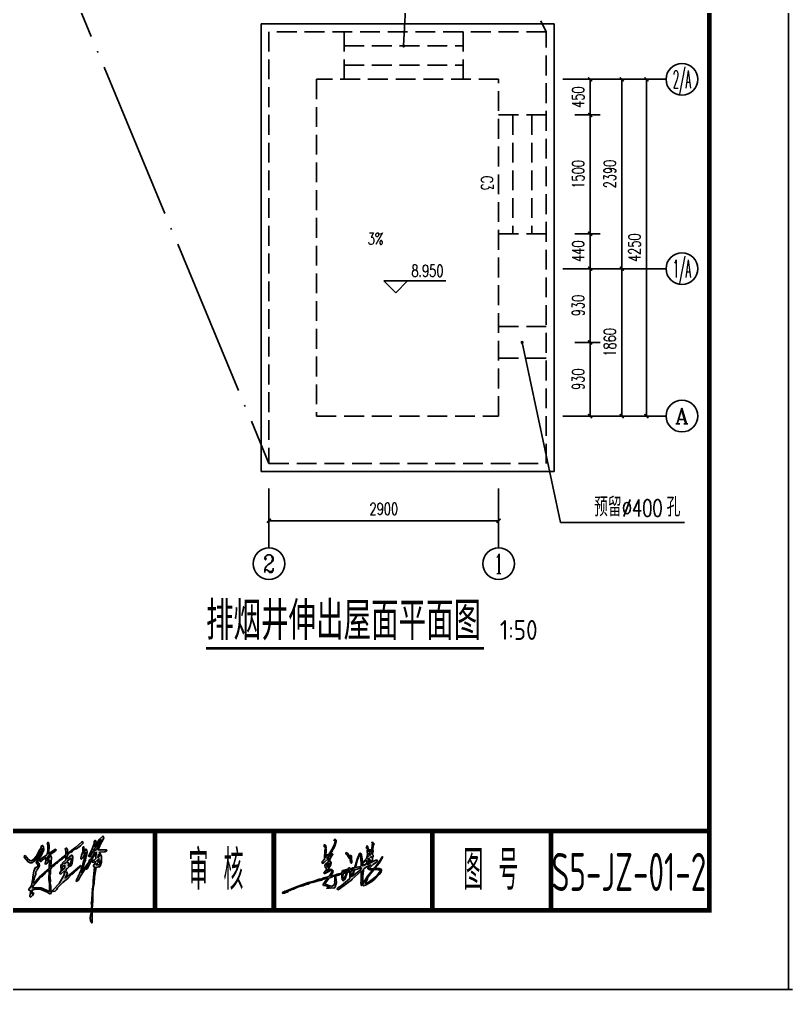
# Model space of a CAD drawing. Extents: x 45837 to 287007, y -98586 to 328021.
# Drawn here: x 151556 to 161319, y -39186 to -26942 of the extents above; entities that cross this region are included whole.
import ezdxf
from ezdxf.enums import TextEntityAlignment as Align

# ---------------------------------------------------------------- set-up
doc = ezdxf.new("R2010")
doc.units = 0
doc.header["$LTSCALE"] = 1000
doc.header["$MEASUREMENT"] = 0
doc.linetypes.add('DASH', pattern=[0.35, 0.25, -0.1])
doc.linetypes.add('DOTE', pattern=[2.42, 2, -0.2, 0.02, -0.2])
for name, color, linetype in [('AXIS', 3, 'Continuous'), ('AXIS_TEXT', 7, 'Continuous'), ('DIM_ELEV', 3, 'Continuous'), ('DIM_LEAD', 3, 'Continuous'), ('DIM_SYMB', 3, 'Continuous'), ('FHDI签名', 4, 'Continuous'), ('HIDE_B', 7, 'Continuous'), ('PUB_TEXT', 7, 'Continuous'), ('WALL', 9, 'Continuous'), ('WINDOW', 4, 'Continuous'), ('WINDOW_TEXT', 7, 'Continuous'), ('图框', 7, 'Continuous'), ('ＦＨＤＩ', 4, 'Continuous')]:
    doc.layers.add(name, color=color, linetype=linetype)
doc.styles.add('_TCH_AXIS', font='COMPLEX', dxfattribs={"bigfont": 'GBCBIG'})
doc.styles.add('_TCH_DIM', font='SIMPLEX', dxfattribs={"bigfont": 'GBCBIG'})
doc.styles.add('_TCH_WINDOW', font='SIMPLEX', dxfattribs={"bigfont": 'GBCBIG'})
doc.styles.add('COMPLEX', font='COMPLEX')
doc.styles.add('DIM_FONT', font='SIMPLEX', dxfattribs={"width": 0.7, "bigfont": 'GBCBIG'})
doc.styles.get("Standard").update_dxf_attribs({"font": 'gbenor.shx', "bigfont": 'gbcbig.shx'})
doc.dimstyles.new('DIMN50', dxfattribs={"dimscale": 0.5, "dimtxt": 300, "dimasz": 100, "dimexe": 250, "dimexo": 300, "dimgap": 150, "dimtad": 1, "dimdec": 0, "dimzin": 0, "dimdsep": 46, "dimtxsty": 'DIM_FONT', "dimblk": 'ARCHTICK', "dimcen": 0.09, "dimclrt": 7, "dimazin": 2, "dimtfac": 1, "dimtdec": 0, "dimtix": 1, "dimtmove": 2, "dimatfit": 3, "dimldrblk": 'ARCHTICK', "dimfxl": 0, "dimtolj": 1, "dimtzin": 0, "dimarcsym": 0})

# ---------------------------------------------------------------- blocks, each defined once
blk = doc.blocks.new('jld')
at = {"linetype": 'Continuous'}
h = blk.add_hatch(color=4, dxfattribs=at)
h.paths.add_polyline_path([(424, 218), (427, 222), (431, 224), (440, 225), (442, 227), (467, 233), (475, 237), (481, 237), (485, 240), (489, 240), (494, 243), (503, 245), (505, 240), (504, 220), (506, 206), (514, 198), (517, 199), (524, 206), (532, 221), (533, 228), (543, 257), (550, 259), (552, 261), (559, 262), (561, 256), (561, 240), (559, 228), (560, 214), (499, 163), (476, 149), (470, 142), (471, 138), (475, 135), (486, 139), (538, 178), (540, 178), (561, 196), (569, 200), (577, 210), (639, 264), (640, 198), (638, 187), (639, 167), (642, 164), (644, 164), (649, 170), (652, 207), (652, 234), (654, 243), (656, 272), (659, 281), (664, 286), (666, 286), (677, 295), (689, 301), (692, 304), (707, 309), (689, 291), (687, 288), (687, 282), (695, 276), (710, 273), (715, 274), (718, 273), (718, 271), (714, 268), (710, 261), (685, 231), (653, 180), (652, 167), (655, 162), (657, 162), (659, 167), (662, 164), (671, 167), (707, 188), (735, 210), (767, 242), (779, 258), (783, 267), (783, 274), (779, 279), (766, 284), (740, 284), (739, 288), (765, 322), (789, 360), (789, 367), (764, 329), (735, 292), (724, 282), (701, 283), (697, 287), (711, 301), (717, 304), (723, 311), (747, 329), (754, 338), (753, 342), (742, 342), (712, 329), (695, 318), (692, 318), (688, 315), (681, 315), (689, 325), (705, 341), (712, 336), (718, 341), (718, 359), (724, 371), (724, 377), (720, 381), (722, 399), (725, 406), (721, 416), (724, 443), (731, 456), (725, 461), (719, 469), (715, 467), (715, 464), (718, 461), (720, 454), (717, 449), (714, 418), (703, 415), (694, 407), (696, 418), (695, 419), (693, 417), (690, 405), (686, 438), (684, 441), (679, 442), (676, 433), (678, 433), (683, 419), (683, 414), (681, 410), (683, 378), (680, 361), (677, 353), (658, 336), (657, 333), (651, 328), (651, 326), (654, 323), (657, 323), (670, 337), (673, 339), (676, 338), (679, 323), (667, 309), (661, 307), (658, 310), (653, 304), (649, 303), (647, 319), (647, 351), (642, 380), (639, 387), (634, 392), (631, 392), (628, 389), (611, 349), (601, 310), (598, 304), (598, 300), (593, 291), (580, 289), (576, 286), (563, 284), (558, 289), (554, 289), (545, 280), (509, 269), (506, 265), (505, 255), (501, 252), (472, 244), (463, 240), (426, 231), (433, 241), (443, 262), (442, 271), (435, 277), (423, 277), (398, 265), (405, 274), (410, 276), (414, 280), (414, 286), (428, 310), (430, 323), (426, 330), (419, 332), (420, 344), (429, 369), (442, 382), (442, 384), (438, 387), (432, 385), (419, 375), (415, 367), (400, 356), (421, 382), (439, 408), (442, 416), (450, 428), (450, 432), (456, 441), (464, 472), (464, 483), (458, 489), (456, 490), (448, 483), (449, 481), (454, 482), (457, 478), (457, 470), (450, 447), (435, 416), (420, 393), (405, 376), (405, 381), (401, 380), (390, 363), (391, 383), (394, 402), (394, 420), (391, 423), (388, 422), (385, 412), (385, 394), (382, 374), (383, 349), (366, 331), (364, 323), (369, 320), (380, 327), (411, 355), (414, 356), (408, 329), (396, 321), (385, 308), (384, 303), (387, 294), (399, 279), (379, 256), (378, 252), (380, 249), (385, 248), (417, 266), (425, 269), (433, 269), (435, 266), (434, 259), (418, 233), (412, 227), (382, 218), (378, 218), (363, 212), (345, 208), (308, 195), (269, 185), (198, 161), (110, 125), (104, 124), (98, 120), (89, 117), (87, 115), (87, 111), (89, 109), (102, 111), (115, 117), (124, 118), (131, 127), (143, 130), (148, 134), (164, 139), (192, 152), (231, 163), (247, 170), (267, 175), (278, 180), (307, 187), (311, 190), (314, 189), (319, 192), (323, 192), (335, 197), (340, 197), (345, 200), (351, 200), (356, 203), (361, 203), (372, 208), (378, 208), (382, 211), (403, 215), (382, 185), (372, 174), (372, 170), (376, 165), (394, 162), (418, 155), (418, 153), (411, 152), (404, 149), (402, 147), (403, 145), (413, 145), (421, 148), (424, 147), (433, 149), (449, 146), (456, 151), (459, 157), (460, 166), (465, 173), (467, 186), (462, 223), (459, 226), (455, 224), (455, 196), (453, 192), (454, 184), (452, 180), (452, 173), (447, 167), (434, 159), (421, 162), (386, 174), (385, 177), (410, 211), (416, 216)])
h.paths.add_polyline_path([(404, 293), (398, 300), (397, 306), (406, 318), (407, 318), (406, 299)], flags=16)
h.paths.add_polyline_path([(415, 302), (415, 319), (419, 322), (421, 322), (422, 313)], flags=16)
h.paths.add_polyline_path([(512, 234), (515, 249), (531, 253), (534, 255), (536, 254), (529, 233), (515, 209), (512, 217)], flags=16)
h.paths.add_polyline_path([(515, 258), (517, 263), (520, 263), (539, 271), (542, 271), (538, 264), (523, 259)], flags=16)
h.paths.add_polyline_path([(547, 268), (550, 274), (555, 275), (557, 274), (556, 270)], flags=16)
h.paths.add_polyline_path([(568, 227), (568, 264), (585, 271), (587, 270), (585, 261), (572, 231)], flags=16)
h.paths.add_polyline_path([(568, 274), (572, 275), (589, 281), (590, 283), (586, 283), (580, 280), (568, 278)], flags=17)
h.paths.add_polyline_path([(578, 229), (589, 257), (589, 261), (596, 275), (619, 281), (637, 288), (640, 288), (640, 280), (635, 274), (580, 229)], flags=16)
h.paths.add_polyline_path([(601, 292), (604, 308), (615, 347), (617, 349), (621, 362), (630, 381), (633, 379), (638, 366), (640, 302), (634, 299)], flags=16)
h.paths.add_polyline_path([(648, 243), (649, 244), (649, 241)], flags=16)
h.paths.add_polyline_path([(649, 248), (648, 269), (651, 275), (652, 275), (651, 255)], flags=16)
h.paths.add_polyline_path([(670, 179), (671, 184), (684, 210), (685, 218), (705, 246), (729, 275), (754, 276), (756, 275), (768, 275), (772, 274), (775, 271), (773, 264), (760, 246), (741, 226), (717, 206), (688, 186), (676, 180)], flags=16)
h.paths.add_polyline_path([(688, 334), (689, 350), (694, 356), (696, 356), (699, 348)], flags=16)
h.paths.add_polyline_path([(691, 369), (692, 370), (692, 368)], flags=16)
h.paths.add_polyline_path([(699, 376), (696, 386), (698, 398), (702, 405), (710, 409), (712, 409), (713, 410), (715, 408), (710, 388)], flags=16)
h.paths.add_polyline_path([(706, 363), (709, 366), (710, 367), (710, 364), (707, 361)], flags=16)
h.paths.add_polyline_path([(391, 444), (387, 449), (386, 450), (380, 449), (380, 437), (384, 437), (388, 429), (391, 427), (395, 432)], flags=17)
h.paths.add_polyline_path([(543, 391), (539, 394), (538, 395), (533, 393), (532, 386), (544, 374), (555, 356), (560, 351), (563, 351), (564, 354), (558, 365), (557, 370)], flags=17)
h.paths.add_polyline_path([(571, 371), (569, 374), (568, 375), (563, 375), (561, 373), (560, 367), (568, 349), (570, 348), (572, 351), (573, 360)], flags=17)
h.paths.add_polyline_path([(574, 340), (571, 344), (569, 340), (566, 346), (564, 347), (562, 345), (566, 327), (571, 321), (574, 324)], flags=17)
at = {"color": 4, "linetype": 'Continuous', "elevation": 15634200}
for points in [[(458, 489), (456, 490), (448, 483), (449, 481), (454, 482), (457, 478), (457, 470), (450, 447), (435, 416), (420, 393), (405, 376), (405, 381), (401, 380), (390, 363), (391, 383), (394, 402), (394, 420), (391, 423), (388, 422), (385, 412), (385, 394), (382, 374), (383, 349), (366, 331), (364, 323), (369, 320), (380, 327), (411, 355), (414, 356), (408, 329), (396, 321), (385, 308), (384, 303), (387, 294), (399, 279), (379, 256), (378, 252), (380, 249), (385, 248), (417, 266), (425, 269), (433, 269), (435, 266), (434, 259), (418, 233), (412, 227), (382, 218), (378, 218), (363, 212), (345, 208), (308, 195), (269, 185), (198, 161), (110, 125), (104, 124), (98, 120), (89, 117), (87, 115), (87, 111), (89, 109), (102, 111), (115, 117), (124, 118), (131, 127), (143, 130), (148, 134), (164, 139), (192, 152), (231, 163), (247, 170), (267, 175), (278, 180), (307, 187), (311, 190), (314, 189), (319, 192), (323, 192), (335, 197), (340, 197), (345, 200), (351, 200), (356, 203), (361, 203), (372, 208), (378, 208), (382, 211), (403, 215), (382, 185), (372, 174), (372, 170), (376, 165), (394, 162), (418, 155), (418, 153), (411, 152), (404, 149), (402, 147), (403, 145), (413, 145), (421, 148), (424, 147), (433, 149), (449, 146), (456, 151), (459, 157), (460, 166), (465, 173), (467, 186), (462, 223), (459, 226), (455, 224), (455, 196), (453, 192), (454, 184), (452, 180), (452, 173), (447, 167), (434, 159), (421, 162), (386, 174), (385, 177), (410, 211), (416, 216), (424, 218), (427, 222), (431, 224), (440, 225), (442, 227), (467, 233), (475, 237), (481, 237), (485, 240), (489, 240), (494, 243), (503, 245), (505, 240), (504, 220), (506, 206), (514, 198), (517, 199), (524, 206), (532, 221), (533, 228), (543, 257), (550, 259), (552, 261), (559, 262), (561, 256), (561, 240), (559, 228), (560, 214), (499, 163), (476, 149), (470, 142), (471, 138), (475, 135), (486, 139), (538, 178), (540, 178), (561, 196), (569, 200), (577, 210), (639, 264), (640, 198), (638, 187), (639, 167), (642, 164), (644, 164), (649, 170), (652, 207), (652, 234), (654, 243), (656, 272), (659, 281), (664, 286), (666, 286), (677, 295), (689, 301), (692, 304), (707, 309), (689, 291), (687, 288), (687, 282), (695, 276), (710, 273), (715, 274), (718, 273), (718, 271), (714, 268), (710, 261), (685, 231), (653, 180), (652, 167), (655, 162), (657, 162), (659, 167), (662, 164), (671, 167), (707, 188), (735, 210), (767, 242), (779, 258), (783, 267), (783, 274), (779, 279), (766, 284), (740, 284), (739, 288), (765, 322), (789, 360), (789, 367), (764, 329), (735, 292), (724, 282), (701, 283), (697, 287), (711, 301), (717, 304), (723, 311), (747, 329), (754, 338), (753, 342), (742, 342), (712, 329), (695, 318), (692, 318), (688, 315), (681, 315), (689, 325), (705, 341), (712, 336), (718, 341), (718, 359), (724, 371), (724, 377), (720, 381), (722, 399), (725, 406), (721, 416), (724, 443), (731, 456), (725, 461), (719, 469), (715, 467), (715, 464), (718, 461), (720, 454), (717, 449), (714, 418), (703, 415), (694, 407), (696, 418), (695, 419), (693, 417), (690, 405), (686, 438), (684, 441), (679, 442), (676, 433), (678, 433), (683, 419), (683, 414), (681, 410), (683, 378), (680, 361), (677, 353), (658, 336), (657, 333), (651, 328), (651, 326), (654, 323), (657, 323), (670, 337), (673, 339), (676, 338), (679, 323), (667, 309), (661, 307), (658, 310), (653, 304), (649, 303), (647, 319), (647, 351), (642, 380), (639, 387), (634, 392), (631, 392), (628, 389), (611, 349), (601, 310), (598, 304), (598, 300), (593, 291), (580, 289), (576, 286), (563, 284), (558, 289), (554, 289), (545, 280), (509, 269), (506, 265), (505, 255), (501, 252), (472, 244), (463, 240), (426, 231), (433, 241), (443, 262), (442, 271), (435, 277), (423, 277), (398, 265), (405, 274), (410, 276), (414, 280), (414, 286), (428, 310), (430, 323), (426, 330), (419, 332), (420, 344), (429, 369), (442, 382), (442, 384), (438, 387), (432, 385), (419, 375), (415, 367), (400, 356), (421, 382), (439, 408), (442, 416), (450, 428), (450, 432), (456, 441), (464, 472), (464, 483), (458, 489)], [(387, 449), (386, 450), (380, 449), (380, 437), (384, 437), (388, 429), (391, 427), (395, 432), (391, 444), (387, 449)], [(676, 428), (675, 429), (675, 427), (676, 428)], [(710, 409), (712, 409), (713, 410), (715, 408), (710, 388), (699, 376), (696, 386), (698, 398), (702, 405), (710, 409)], [(539, 394), (538, 395), (533, 393), (532, 386), (544, 374), (555, 356), (560, 351), (563, 351), (564, 354), (558, 365), (557, 370), (543, 391), (539, 394)], [(569, 374), (568, 375), (563, 375), (561, 373), (560, 367), (568, 349), (570, 348), (572, 351), (573, 360), (571, 371), (569, 374)], [(566, 346), (564, 347), (562, 345), (566, 327), (571, 321), (574, 324), (574, 340), (571, 344), (569, 340), (566, 346)], [(630, 381), (633, 379), (638, 366), (640, 302), (634, 299), (601, 292), (604, 308), (615, 347), (617, 349), (621, 362), (630, 381)], [(694, 356), (696, 356), (699, 348), (688, 334), (689, 350), (694, 356)], [(691, 369), (692, 370), (692, 368), (691, 369)], [(709, 366), (710, 367), (710, 364), (707, 361), (706, 363), (709, 366)], [(406, 318), (407, 318), (406, 299), (404, 293), (398, 300), (397, 306), (406, 318)], [(419, 322), (421, 322), (422, 313), (415, 302), (415, 319), (419, 322)], [(555, 275), (557, 274), (556, 270), (547, 268), (550, 274), (555, 275)], [(586, 283), (590, 283), (589, 281), (572, 275), (568, 274), (568, 278), (580, 280), (586, 283)], [(637, 288), (640, 288), (640, 280), (635, 274), (580, 229), (578, 229), (589, 257), (589, 261), (596, 275), (619, 281), (637, 288)], [(651, 275), (652, 275), (651, 255), (649, 248), (648, 269), (651, 275)], [(660, 313), (659, 314), (659, 312), (660, 313)], [(754, 276), (756, 275), (768, 275), (772, 274), (775, 271), (773, 264), (760, 246), (741, 226), (717, 206), (688, 186), (676, 180), (670, 179), (671, 184), (684, 210), (685, 218), (705, 246), (729, 275), (754, 276)], [(534, 255), (536, 254), (529, 233), (515, 209), (512, 217), (512, 234), (515, 249), (531, 253), (534, 255)], [(539, 271), (542, 271), (538, 264), (523, 259), (515, 258), (517, 263), (520, 263), (539, 271)], [(585, 271), (587, 270), (585, 261), (572, 231), (568, 227), (568, 264), (585, 271)], [(648, 243), (649, 244), (649, 241), (648, 243)], [(400, 146), (399, 147), (399, 144), (400, 146)]]:
    blk.add_lwpolyline(points, dxfattribs=at)
blk = doc.blocks.new('chf')
at = {"linetype": 'Continuous'}
h = blk.add_hatch(color=4, dxfattribs=at)
h.paths.add_polyline_path([(283, 254), (289, 260), (293, 268), (292, 278), (288, 281), (286, 285), (288, 291), (301, 310), (310, 331), (309, 343), (305, 349), (301, 347), (298, 338), (292, 329), (282, 309), (279, 307), (272, 296), (261, 288), (256, 289), (250, 293), (236, 309), (233, 308), (232, 303), (248, 284), (256, 280), (263, 280), (269, 284), (286, 306), (304, 336), (298, 317), (284, 296), (279, 281), (286, 272), (286, 267), (284, 264), (276, 261), (271, 247), (267, 225), (267, 216), (265, 212), (261, 191), (250, 174), (252, 171), (258, 170), (255, 150), (255, 147), (258, 145), (265, 152), (270, 160), (266, 162), (264, 158), (262, 159), (264, 173), (276, 176), (298, 175), (323, 165), (334, 158), (336, 158), (340, 163), (337, 173), (337, 188), (335, 198), (336, 210), (334, 231), (336, 238), (336, 255), (341, 263), (351, 270), (356, 276), (363, 279), (377, 292), (384, 296), (387, 300), (396, 304), (396, 292), (383, 280), (383, 273), (379, 273), (377, 270), (378, 248), (373, 241), (373, 237), (377, 236), (391, 248), (390, 233), (371, 199), (346, 172), (346, 167), (355, 169), (361, 175), (364, 181), (385, 203), (406, 220), (420, 235), (423, 236), (449, 260), (452, 265), (450, 266), (411, 233), (394, 221), (403, 238), (401, 244), (396, 242), (398, 254), (401, 258), (403, 258), (414, 268), (416, 267), (419, 270), (419, 273), (422, 278), (421, 283), (423, 286), (424, 302), (421, 310), (419, 310), (402, 296), (401, 304), (403, 310), (410, 319), (419, 322), (425, 330), (435, 336), (439, 336), (454, 347), (465, 358), (464, 363), (463, 364), (458, 362), (436, 342), (403, 317), (403, 333), (398, 339), (394, 336), (396, 325), (396, 312), (380, 299), (376, 294), (373, 294), (359, 281), (337, 264), (340, 301), (338, 308), (335, 309), (323, 288), (326, 305), (331, 311), (353, 325), (359, 332), (356, 334), (334, 320), (332, 317), (327, 316), (329, 320), (331, 348), (330, 357), (327, 361), (325, 361), (323, 358), (325, 350), (325, 328), (322, 312), (297, 295), (294, 291), (294, 288), (296, 286), (299, 286), (301, 289), (319, 301), (317, 281), (315, 278), (315, 276), (318, 275), (326, 281), (329, 286), (329, 290), (332, 291), (331, 258), (292, 224), (270, 201), (268, 202), (269, 209), (273, 217), (272, 220), (278, 236), (278, 245), (282, 249)])
h.paths.add_polyline_path([(297, 223), (304, 227), (313, 235), (313, 237), (318, 243), (329, 251), (331, 250), (330, 213), (332, 197), (332, 167), (299, 181), (265, 181), (268, 190), (286, 210), (287, 213)], flags=16)
h.paths.add_polyline_path([(382, 251), (383, 264), (386, 268), (389, 269), (393, 269), (393, 261)], flags=16)
h.paths.add_polyline_path([(390, 277), (394, 281), (395, 281), (395, 279), (392, 276)], flags=16)
h.paths.add_polyline_path([(402, 280), (402, 287), (416, 298), (417, 298), (418, 296), (416, 278), (408, 269), (406, 269), (409, 275), (409, 280), (407, 282)], flags=16)
h.paths.add_polyline_path([(508, 291), (506, 291), (501, 285), (503, 282), (513, 285), (512, 279), (506, 270), (506, 266), (510, 264), (505, 209), (505, 193), (503, 188), (503, 180), (501, 176), (502, 171), (500, 166), (499, 129), (497, 121), (499, 112), (497, 93), (498, 83), (495, 80), (493, 63), (494, 51), (499, 43), (501, 44), (501, 98), (503, 132), (503, 159), (505, 180), (509, 199), (510, 223), (516, 262), (525, 265), (530, 264), (534, 270), (537, 283), (537, 305), (530, 322), (551, 324), (559, 328), (556, 332), (524, 332), (533, 354), (544, 372), (546, 379), (544, 385), (542, 386), (530, 373), (511, 345), (510, 347), (513, 352), (513, 356), (515, 358), (516, 363), (512, 369), (509, 366), (508, 356), (499, 332), (486, 306), (490, 304), (495, 309), (503, 325), (506, 321), (510, 321), (498, 297), (494, 292), (493, 294), (490, 292), (487, 283), (477, 269), (479, 267), (483, 271), (477, 258), (478, 255), (481, 257), (504, 302), (507, 305), (515, 321), (517, 321), (515, 297)])
h.paths.add_polyline_path([(520, 290), (526, 295), (527, 296), (527, 293), (519, 286)], flags=16)
h.paths.add_polyline_path([(523, 301), (526, 313), (527, 314), (530, 307), (526, 302)], flags=16)
h.paths.add_polyline_path([(530, 289), (532, 289), (531, 275), (528, 272), (517, 272), (521, 279), (526, 283)], flags=16)
h.paths.add_polyline_path([(507, 328), (507, 332), (517, 345), (524, 359), (535, 371), (536, 372), (524, 343), (518, 333), (514, 330)], flags=16)
h.paths.add_polyline_path([(467, 317), (469, 325), (468, 343), (466, 344), (464, 342), (464, 323), (459, 310), (456, 299), (456, 296), (458, 294), (464, 300), (471, 315), (475, 320), (472, 302), (465, 282), (463, 269), (457, 256), (457, 251), (451, 240), (451, 236), (448, 233), (442, 217), (438, 211), (439, 207), (446, 212), (454, 228), (478, 264), (477, 268), (458, 243), (459, 250), (465, 263), (470, 282), (474, 290), (474, 295), (476, 298), (481, 321), (479, 331), (476, 334), (474, 334), (469, 319)])
h.paths.add_polyline_path([(499, 304), (498, 305), (496, 303), (497, 301)], flags=17)
h.paths.add_polyline_path([(457, 269), (455, 270), (452, 266), (454, 265)], flags=17)
at = {"color": 4, "linetype": 'Continuous', "elevation": 15644317}
for points in [[(544, 385), (542, 386), (530, 373), (511, 345), (510, 347), (513, 352), (513, 356), (515, 358), (516, 363), (512, 369), (509, 366), (508, 356), (499, 332), (486, 306), (490, 304), (495, 309), (503, 325), (506, 321), (510, 321), (498, 297), (494, 292), (493, 294), (490, 292), (487, 283), (477, 269), (479, 267), (483, 271), (477, 258), (478, 255), (481, 257), (504, 302), (507, 305), (515, 321), (517, 321), (515, 297), (508, 291), (506, 291), (501, 285), (503, 282), (513, 285), (512, 279), (506, 270), (506, 266), (510, 264), (505, 209), (505, 193), (503, 188), (503, 180), (501, 176), (502, 171), (500, 166), (499, 129), (497, 121), (499, 112), (497, 93), (498, 83), (495, 80), (493, 63), (494, 51), (499, 43), (501, 44), (501, 98), (503, 132), (503, 159), (505, 180), (509, 199), (510, 223), (516, 262), (525, 265), (530, 264), (534, 270), (537, 283), (537, 305), (530, 322), (551, 324), (559, 328), (556, 332), (524, 332), (533, 354), (544, 372), (546, 379), (544, 385)], [(464, 363), (463, 364), (458, 362), (436, 342), (403, 317), (403, 333), (398, 339), (394, 336), (396, 325), (396, 312), (380, 299), (376, 294), (373, 294), (359, 281), (337, 264), (340, 301), (338, 308), (335, 309), (323, 288), (326, 305), (331, 311), (353, 325), (359, 332), (356, 334), (334, 320), (332, 317), (327, 316), (329, 320), (331, 348), (330, 357), (327, 361), (325, 361), (323, 358), (325, 350), (325, 328), (322, 312), (297, 295), (294, 291), (294, 288), (296, 286), (299, 286), (301, 289), (319, 301), (317, 281), (315, 278), (315, 276), (318, 275), (326, 281), (329, 286), (329, 290), (332, 291), (331, 258), (292, 224), (270, 201), (268, 202), (269, 209), (273, 217), (272, 220), (278, 236), (278, 245), (282, 249), (283, 254), (289, 260), (293, 268), (292, 278), (288, 281), (286, 285), (288, 291), (301, 310), (310, 331), (309, 343), (305, 349), (301, 347), (298, 338), (292, 329), (282, 309), (279, 307), (272, 296), (261, 288), (256, 289), (250, 293), (236, 309), (233, 308), (232, 303), (248, 284), (256, 280), (263, 280), (269, 284), (286, 306), (304, 336), (298, 317), (284, 296), (279, 281), (286, 272), (286, 267), (284, 264), (276, 261), (271, 247), (267, 225), (267, 216), (265, 212), (261, 191), (250, 174), (252, 171), (258, 170), (255, 150), (255, 147), (258, 145), (265, 152), (270, 160), (266, 162), (264, 158), (262, 159), (264, 173), (276, 176), (298, 175), (323, 165), (334, 158), (336, 158), (340, 163), (337, 173), (337, 188), (335, 198), (336, 210), (334, 231), (336, 238), (336, 255), (341, 263), (351, 270), (356, 276), (363, 279), (377, 292), (384, 296), (387, 300), (396, 304), (396, 292), (383, 280), (383, 273), (379, 273), (377, 270), (378, 248), (373, 241), (373, 237), (377, 236), (391, 248), (390, 233), (371, 199), (346, 172), (346, 167), (355, 169), (361, 175), (364, 181), (385, 203), (406, 220), (420, 235), (423, 236), (449, 260), (452, 265), (450, 266), (411, 233), (394, 221), (403, 238), (401, 244), (396, 242), (398, 254), (401, 258), (403, 258), (414, 268), (416, 267), (419, 270), (419, 273), (422, 278), (421, 283), (423, 286), (424, 302), (421, 310), (419, 310), (402, 296), (401, 304), (403, 310), (410, 319), (419, 322), (425, 330), (435, 336), (439, 336), (454, 347), (465, 358), (464, 363)], [(535, 371), (536, 372), (524, 343), (518, 333), (514, 330), (507, 328), (507, 332), (517, 345), (524, 359), (535, 371)], [(468, 343), (466, 344), (464, 342), (464, 323), (459, 310), (456, 299), (456, 296), (458, 294), (464, 300), (471, 315), (475, 320), (472, 302), (465, 282), (463, 269), (457, 256), (457, 251), (451, 240), (451, 236), (448, 233), (442, 217), (438, 211), (439, 207), (446, 212), (454, 228), (478, 264), (477, 268), (458, 243), (459, 250), (465, 263), (470, 282), (474, 290), (474, 295), (476, 298), (481, 321), (479, 331), (476, 334), (474, 334), (469, 319), (467, 317), (469, 325), (468, 343)], [(526, 313), (527, 314), (530, 307), (526, 302), (523, 301), (526, 313)], [(389, 269), (393, 269), (393, 261), (382, 251), (383, 264), (386, 268), (389, 269)], [(394, 281), (395, 281), (395, 279), (392, 276), (390, 277), (394, 281)], [(416, 298), (417, 298), (418, 296), (416, 278), (408, 269), (406, 269), (409, 275), (409, 280), (407, 282), (402, 280), (402, 287), (416, 298)], [(457, 269), (455, 270), (452, 266), (454, 265), (457, 269)], [(499, 304), (498, 305), (496, 303), (497, 301), (499, 304)], [(530, 289), (532, 289), (531, 275), (528, 272), (517, 272), (521, 279), (526, 283), (530, 289)], [(526, 295), (527, 296), (527, 293), (519, 286), (520, 290), (526, 295)], [(329, 251), (331, 250), (330, 213), (332, 197), (332, 167), (299, 181), (265, 181), (268, 190), (286, 210), (287, 213), (297, 223), (304, 227), (313, 235), (313, 237), (318, 243), (329, 251)]]:
    blk.add_lwpolyline(points, dxfattribs=at)
blk = doc.blocks.new('_ArchTick')
at = {"color": 0, "linetype": 'ByBlock', "const_width": 0.4}
blk.add_lwpolyline([(-0.5, -0.5), (0.5, 0.5)], dxfattribs=at)
blk = doc.blocks.new('*D314')
at = {"layer": 'AXIS', "color": 0, "lineweight": -2}
for p, q in [((158969, -30088), (159287, -30088)), ((159162, -31948), (159162, -30088)), ((158969, -31948), (159287, -31948))]:
    blk.add_line(p, q, dxfattribs=at)
at = {"layer": 'Defpoints', "color": 0}
for p in [(158819, -30088), (159162, -30088), (158819, -31948)]:
    blk.add_point(p, dxfattribs=at)
at = {"layer": 'AXIS', "color": 0, "lineweight": -2, "xscale": 50, "yscale": 50, "zscale": 50}
for p, rotation in [((159162, -30088), 90), ((159162, -31948), 270)]:
    blk.add_blockref('_ArchTick', p, dxfattribs=dict(at, rotation=rotation))
at = {"layer": 'AXIS', "color": 7, "insert": (159012, -31018), "char_height": 150, "attachment_point": 5, "rotation": 90, "style": 'DIM_FONT'}
blk.add_mtext('\\A1;1860', dxfattribs=at)
blk = doc.blocks.new('*D315')
at = {"layer": 'AXIS', "color": 0, "lineweight": -2}
for p, q in [((158969, -27698), (159287, -27698)), ((159162, -30088), (159162, -27698)), ((158969, -30088), (159287, -30088))]:
    blk.add_line(p, q, dxfattribs=at)
at = {"layer": 'Defpoints', "color": 0}
for p in [(158819, -27698), (159162, -27698), (158819, -30088)]:
    blk.add_point(p, dxfattribs=at)
at = {"layer": 'AXIS', "color": 0, "lineweight": -2, "xscale": 50, "yscale": 50, "zscale": 50}
for p, rotation in [((159162, -27698), 90), ((159162, -30088), 270)]:
    blk.add_blockref('_ArchTick', p, dxfattribs=dict(at, rotation=rotation))
at = {"layer": 'AXIS', "color": 7, "insert": (159012, -28893), "char_height": 150, "attachment_point": 5, "rotation": 90, "style": 'DIM_FONT'}
blk.add_mtext('\\A1;2390', dxfattribs=at)
blk = doc.blocks.new('*D346')
at = {"layer": 'AXIS', "color": 0, "lineweight": -2}
for p, q in [((159281, -27698), (159598, -27698)), ((159473, -31948), (159473, -27698)), ((159281, -31948), (159598, -31948))]:
    blk.add_line(p, q, dxfattribs=at)
at = {"layer": 'Defpoints', "color": 0}
for p in [(159131, -27698), (159473, -27698), (159131, -31948)]:
    blk.add_point(p, dxfattribs=at)
at = {"layer": 'AXIS', "color": 0, "lineweight": -2, "xscale": 50, "yscale": 50, "zscale": 50}
for p, rotation in [((159473, -27698), 90), ((159473, -31948), 270)]:
    blk.add_blockref('_ArchTick', p, dxfattribs=dict(at, rotation=rotation))
at = {"layer": 'AXIS', "color": 7, "insert": (159323, -29823), "char_height": 150, "attachment_point": 5, "rotation": 90, "style": 'DIM_FONT'}
blk.add_mtext('\\A1;4250', dxfattribs=at)
blk = doc.blocks.new('*D353')
at = {"layer": 'AXIS', "color": 0, "lineweight": -2}
for p, q in [((154707, -32863), (154707, -33394)), ((157607, -32863), (157607, -33394)), ((154707, -33269), (157607, -33269))]:
    blk.add_line(p, q, dxfattribs=at)
at = {"layer": 'Defpoints', "color": 0}
for p in [(154707, -32713), (157607, -32713), (157607, -33269)]:
    blk.add_point(p, dxfattribs=at)
at = {"layer": 'AXIS', "color": 0, "lineweight": -2, "xscale": 50, "yscale": 50, "zscale": 50, "rotation": 180}
blk.add_blockref('_ArchTick', (154707, -33269), dxfattribs=at)
at = {"layer": 'AXIS', "color": 0, "lineweight": -2, "xscale": 50, "yscale": 50, "zscale": 50}
blk.add_blockref('_ArchTick', (157607, -33269), dxfattribs=at)
at = {"layer": 'AXIS', "color": 7, "insert": (156157, -33119), "char_height": 150, "attachment_point": 5, "style": 'DIM_FONT'}
blk.add_mtext('\\A1;2900', dxfattribs=at)
blk = doc.blocks.new('*D354')
at = {"layer": 'AXIS', "color": 0, "lineweight": -2}
for p, q in [((158569, -31018), (158887, -31018)), ((158762, -31948), (158762, -31018)), ((158569, -31948), (158887, -31948))]:
    blk.add_line(p, q, dxfattribs=at)
at = {"layer": 'Defpoints', "color": 0}
for p in [(158419, -31018), (158762, -31018), (158419, -31948)]:
    blk.add_point(p, dxfattribs=at)
at = {"layer": 'AXIS', "color": 0, "lineweight": -2, "xscale": 50, "yscale": 50, "zscale": 50}
for p, rotation in [((158762, -31018), 90), ((158762, -31948), 270)]:
    blk.add_blockref('_ArchTick', p, dxfattribs=dict(at, rotation=rotation))
at = {"layer": 'AXIS', "color": 7, "insert": (158612, -31483), "char_height": 150, "attachment_point": 5, "rotation": 90, "style": 'DIM_FONT'}
blk.add_mtext('\\A1;930', dxfattribs=at)
blk = doc.blocks.new('*D355')
at = {"layer": 'AXIS', "color": 0, "lineweight": -2}
for p, q in [((158569, -30088), (158887, -30088)), ((158762, -31018), (158762, -30088)), ((158569, -31018), (158887, -31018))]:
    blk.add_line(p, q, dxfattribs=at)
at = {"layer": 'Defpoints', "color": 0}
for p in [(158419, -30088), (158762, -30088), (158419, -31018)]:
    blk.add_point(p, dxfattribs=at)
at = {"layer": 'AXIS', "color": 0, "lineweight": -2, "xscale": 50, "yscale": 50, "zscale": 50}
for p, rotation in [((158762, -30088), 90), ((158762, -31018), 270)]:
    blk.add_blockref('_ArchTick', p, dxfattribs=dict(at, rotation=rotation))
at = {"layer": 'AXIS', "color": 7, "insert": (158612, -30553), "char_height": 150, "attachment_point": 5, "rotation": 90, "style": 'DIM_FONT'}
blk.add_mtext('\\A1;930', dxfattribs=at)
blk = doc.blocks.new('*D356')
at = {"layer": 'AXIS', "color": 0, "lineweight": -2}
for p, q in [((158569, -29648), (158887, -29648)), ((158762, -30088), (158762, -29648)), ((158569, -30088), (158887, -30088))]:
    blk.add_line(p, q, dxfattribs=at)
at = {"layer": 'Defpoints', "color": 0}
for p in [(158419, -29648), (158762, -29648), (158419, -30088)]:
    blk.add_point(p, dxfattribs=at)
at = {"layer": 'AXIS', "color": 0, "lineweight": -2, "xscale": 50, "yscale": 50, "zscale": 50}
for p, rotation in [((158762, -29648), 90), ((158762, -30088), 270)]:
    blk.add_blockref('_ArchTick', p, dxfattribs=dict(at, rotation=rotation))
at = {"layer": 'AXIS', "color": 7, "insert": (158612, -29868), "char_height": 150, "attachment_point": 5, "rotation": 90, "style": 'DIM_FONT'}
blk.add_mtext('\\A1;440', dxfattribs=at)
blk = doc.blocks.new('*D357')
at = {"layer": 'AXIS', "color": 0, "lineweight": -2}
for p, q in [((158569, -28148), (158887, -28148)), ((158762, -29648), (158762, -28148)), ((158569, -29648), (158887, -29648))]:
    blk.add_line(p, q, dxfattribs=at)
at = {"layer": 'Defpoints', "color": 0}
for p in [(158419, -28148), (158762, -28148), (158419, -29648)]:
    blk.add_point(p, dxfattribs=at)
at = {"layer": 'AXIS', "color": 0, "lineweight": -2, "xscale": 50, "yscale": 50, "zscale": 50}
for p, rotation in [((158762, -28148), 90), ((158762, -29648), 270)]:
    blk.add_blockref('_ArchTick', p, dxfattribs=dict(at, rotation=rotation))
at = {"layer": 'AXIS', "color": 7, "insert": (158612, -28898), "char_height": 150, "attachment_point": 5, "rotation": 90, "style": 'DIM_FONT'}
blk.add_mtext('\\A1;1500', dxfattribs=at)
blk = doc.blocks.new('*D358')
at = {"layer": 'AXIS', "color": 0, "lineweight": -2}
for p, q in [((158569, -27698), (158887, -27698)), ((158762, -28148), (158762, -27698)), ((158569, -28148), (158887, -28148))]:
    blk.add_line(p, q, dxfattribs=at)
at = {"layer": 'Defpoints', "color": 0}
for p in [(158419, -27698), (158762, -27698), (158419, -28148)]:
    blk.add_point(p, dxfattribs=at)
at = {"layer": 'AXIS', "color": 0, "lineweight": -2, "xscale": 50, "yscale": 50, "zscale": 50}
for p, rotation in [((158762, -27698), 90), ((158762, -28148), 270)]:
    blk.add_blockref('_ArchTick', p, dxfattribs=dict(at, rotation=rotation))
at = {"layer": 'AXIS', "color": 7, "insert": (158612, -27923), "char_height": 150, "attachment_point": 5, "rotation": 90, "style": 'DIM_FONT'}
blk.add_mtext('\\A1;450', dxfattribs=at)
blk = doc.blocks.new('_AXISO')
blk.add_circle((0, 0), 0.5)
at = {"layer": 'AXIS_TEXT', "style": 'COMPLEX', "width": 1.041667}
blk.add_attdef('A', text='', height=0.56, dxfattribs=at).set_placement((-0.25, -0.28), (0.25, -0.28), align=Align.FIT)

msp = doc.modelspace()

# ---------------------------------------------------------------- linework, layer by layer
at = {"linetype": 'DOTE'}
for p, q in [((153964.3, -18226.3), (158207.1, -27098.2)), ((150764.3, -23076.3), (154707.1, -32548.2))]:
    msp.add_line(p, q, dxfattribs=at)
for p, q in [((158307.1, -26998.2), (154607.1, -26998.2)), ((154607.1, -26998.2), (154607.1, -32648.2)), ((158307.1, -26998.2), (158307.1, -32648.2)), ((158307.1, -32648.2), (154607.1, -32648.2))]:
    msp.add_line(p, q)
at = {"linetype": 'DASH'}
for p, q in [((157607.1, -30818.2), (158207.1, -30818.2)), ((157607.1, -31218.2), (158207.1, -31218.2))]:
    msp.add_line(p, q, dxfattribs=at)
for points in [[(158207.1, -27098.2), (154707.1, -27098.2), (154707.1, -32548.2), (158207.1, -32548.2)], [(157607.1, -27698.2), (155307.1, -27698.2), (155307.1, -31948.2), (157607.1, -31948.2)]]:
    msp.add_lwpolyline(points, close=True, dxfattribs=at)
at = {"layer": 'AXIS'}
for p, q in [((158419.3, -27698.2), (159720.9, -27698.2)), ((158419.3, -30088.2), (159720.9, -30088.2)), ((158419.3, -31948.2), (159720.9, -31948.2)), ((154707.1, -32862.7), (154707.1, -33611)), ((157607.1, -32862.7), (157607.1, -33611))]:
    msp.add_line(p, q, dxfattribs=at)
at = {"layer": 'DIM_ELEV'}
for p, q in [((156307.6, -30391.5), (156157.6, -30241.5)), ((156157.6, -30241.5), (156940.1, -30241.5)), ((156307.6, -30391.5), (156457.6, -30241.5))]:
    msp.add_line(p, q, dxfattribs=at)
at = {"layer": 'DIM_LEAD'}
for p, q in [((156407.1, -27277.4), (156533.7, -24760.4)), ((157902.9, -31018.2), (158387.7, -33290.6)), ((158387.7, -33290.6), (159954.3, -33290.6))]:
    msp.add_line(p, q, dxfattribs=at)
at = {"layer": 'DIM_LEAD', "const_width": 20}
for points in [[(156406.5, -27287.4, 1), (156407.6, -27267.4, 1)], [(157900.8, -31008.4, 1), (157905, -31027.9, 1)]]:
    msp.add_lwpolyline(points, format="xyb", close=True, dxfattribs=at)
at = {"layer": 'DIM_SYMB'}
msp.add_lwpolyline([(156196.5, -29709.4, 0, 0, 0), (156947.8, -29709.4, 40, 0, 0), (157097.8, -29709.4, 0, 0, 0)], format="xyseb", dxfattribs=at)
at = {"layer": 'DIM_SYMB', "const_width": 35}
msp.add_lwpolyline([(153912.4, -34880), (157422, -34880)], dxfattribs=at)
at = {"layer": 'HIDE_B', "flags": 128}
msp.add_lwpolyline([(122268.6, -37186.1), (122268.6, -37186.1), (122268.6, -37186.1), (122268.6, -10486.1), (122268.6, -10486.1), (122268.6, -10486.1), (160268.6, -10486.1), (160268.6, -10486.1), (160268.6, -10486.1), (160268.6, -10486.1), (160268.6, -10486.1), (160268.6, -10486.1), (160268.6, -37186.1), (160268.6, -37186.1), (122268.6, -37186.1)], close=True, dxfattribs=at)
at = {"layer": 'WALL', "color": 0}
msp.add_line((119268.6, -39186.1), (161318.6, -39186.1), dxfattribs=at)
at = {"layer": 'WINDOW', "linetype": 'DASH'}
for p, q in [((155657.1, -27277.4), (157157.1, -27277.4)), ((155657.1, -27518.9), (157157.1, -27518.9)), ((157786.3, -28148.2), (157786.3, -29648.2)), ((158027.8, -28148.2), (158027.8, -29648.2))]:
    msp.add_line(p, q, dxfattribs=at)
for points in [[(155657.1, -27698.2), (155657.1, -27098.2)], [(157157.1, -27698.2), (157157.1, -27098.2)], [(157607.1, -28148.2), (158207.1, -28148.2)], [(157607.1, -29648.2), (158207.1, -29648.2)]]:
    msp.add_lwpolyline(points, dxfattribs=at)
at = {"layer": '图框', "linetype": 'Continuous'}
msp.add_lwpolyline([(161268.6, -39186.1), (161268.6, -9486.1)], dxfattribs=at)
at = {"layer": '图框', "linetype": 'Continuous', "const_width": 60}
for points in [[(160268.6, -10486.1), (122268.6, -10486.1), (122268.6, -38186.1), (160268.6, -38186.1), (160268.6, -10486.1)], [(122268.6, -37186.1), (160268.6, -37186.1)], [(153268.6, -38186.1), (153268.6, -37186.1)], [(154768.6, -38186.1), (154768.6, -37186.1)], [(156768.6, -38186.1), (156768.6, -37186.1)], [(158268.6, -38186.1), (158268.6, -37186.1)]]:
    msp.add_lwpolyline(points, dxfattribs=at)

# ---------------------------------------------------------------- block references
at = {"layer": 'AXIS'}
ref = msp.add_blockref('_AXISO', (159920.9, -27698.2), dxfattribs=dict(at, xscale=400, yscale=400, zscale=400))
ref.add_attrib('A', '2/A', dxfattribs={"layer": 'AXIS_TEXT', "height": 226.27, "style": '_TCH_AXIS', "width": 0.35}).set_placement((159807.8, -27811.3), (160034.1, -27811.3), align=Align.FIT)
ref = msp.add_blockref('_AXISO', (159920.9, -30088.2), dxfattribs=dict(at, xscale=400, yscale=400, zscale=400))
ref.add_attrib('A', '1/A', dxfattribs={"layer": 'AXIS_TEXT', "height": 226.27, "style": '_TCH_AXIS', "width": 0.381818}).set_placement((159807.8, -30201.3), (160034.1, -30201.3), align=Align.FIT)
ref = msp.add_blockref('_AXISO', (159920.9, -31948.2), dxfattribs=dict(at, xscale=400, yscale=400, zscale=400))
ref.add_attrib('A', 'A', dxfattribs={"layer": 'AXIS_TEXT', "height": 198.2, "style": '_TCH_AXIS'}).set_placement((159836, -32047.3), (160005.9, -32047.3), align=Align.FIT)
ref = msp.add_blockref('_AXISO', (154707.1, -33811), dxfattribs=dict(at, xscale=400, yscale=400, zscale=400))
ref.add_attrib('A', '2', dxfattribs={"layer": 'AXIS_TEXT', "height": 219.2, "style": '_TCH_AXIS'}).set_placement((154634, -33920.6), (154780.1, -33920.6), align=Align.FIT)
ref = msp.add_blockref('_AXISO', (157607.1, -33811), dxfattribs=dict(at, xscale=400, yscale=400, zscale=400))
ref.add_attrib('A', '1', dxfattribs={"layer": 'AXIS_TEXT', "height": 249.8, "style": '_TCH_AXIS'}).set_placement((157553.5, -33936), (157660.6, -33936), align=Align.FIT)
at = {"layer": 'FHDI签名', "linetype": 'Continuous', "xscale": 1.80000000000291, "yscale": 1.80000000000291, "zscale": 1.80000000000291}
msp.add_blockref('jld', (154719.6, -38168.8, -12507360), dxfattribs=at)
at = {"layer": 'ＦＨＤＩ', "xscale": 3.19999999999709, "yscale": 3.19999999999709, "zscale": 3.19999999999709}
msp.add_blockref('chf', (150872.6, -38482.9, -34417497.4), dxfattribs=at)

# ---------------------------------------------------------------- texts
at = {"layer": 'PUB_TEXT', "style": '_TCH_DIM', "width": 0.705882}
for s, height, p in [('3%%%', 148.75, (155954, -29783.8)), ('8.950', 148.75, (156505.1, -30189)), ('%%c400', 212.5, (159163.4, -33215.6))]:
    msp.add_text(s, height=height, dxfattribs=at).set_placement(p)
at = {"layer": 'PUB_TEXT', "style": '_TCH_DIM'}
for s, height, p in [('预留', 241.13, (158812.3, -33215.6)), ('孔', 241.1, (159727.7, -33215.6))]:
    msp.add_text(s, height=height, dxfattribs=at).set_placement(p)
at = {"layer": 'PUB_TEXT'}
for s, height, p in [('排烟井伸出屋面平面图', 482.27, (153912.4, -34772.8)), ('1:50', 250, (157622, -34772.8))]:
    msp.add_text(s, height=height, dxfattribs=at).set_placement(p)
at = {"layer": 'WINDOW_TEXT', "style": '_TCH_WINDOW', "width": 0.705882}
msp.add_text('C3', height=148.75, rotation=272.33894, dxfattribs=at).set_placement((157384.1, -28918.2))
at = {"layer": '图框', "linetype": 'Continuous', "width": 0.7}
for s, height, p in [('审 核', 500, (154037.2, -37676.6)), ('图 号', 500, (157507, -37676.6)), ('S5-JZ-01-2', 480, (159251.6, -37701.4))]:
    msp.add_text(s, height=height, dxfattribs=at).set_placement(p, align=Align.MIDDLE_CENTER)

# ---------------------------------------------------------------- dimensions: what is measured, and where the dimension line sits
at = {"layer": 'AXIS'}
for p1, p2, distance, picture, middle in [((158419.3, -28148.2), (158419.3, -27698.2), -342.4, '*D358', (158611.8, -27923.2)), ((158819.3, -30088.2), (158819.3, -27698.2), -342.4, '*D315', (159011.8, -28893.2)), ((159130.9, -31948.2), (159130.9, -27698.2), -342.4, '*D346', (159323.4, -29823.2)), ((158419.3, -29648.2), (158419.3, -28148.2), -342.4, '*D357', (158611.8, -28898.2)), ((158419.3, -30088.2), (158419.3, -29648.2), -342.4, '*D356', (158611.8, -29868.2)), ((158419.3, -31018.2), (158419.3, -30088.2), -342.4, '*D355', (158611.8, -30553.2)), ((158819.3, -31948.2), (158819.3, -30088.2), -342.4, '*D314', (159011.8, -31018.2)), ((158419.3, -31948.2), (158419.3, -31018.2), -342.4, '*D354', (158611.8, -31483.2)), ((154707.1, -32712.7), (157607.1, -32712.7), -556.7, '*D353', (156157.1, -33119.4))]:
    dim = msp.add_aligned_dim(p1=p1, p2=p2, distance=distance, dimstyle='DIMN50', dxfattribs=at)
    dim.commit()
    dim.dimension.update_dxf_attribs({"geometry": picture, "text_midpoint": middle})

doc.saveas('drawing.dxf')
